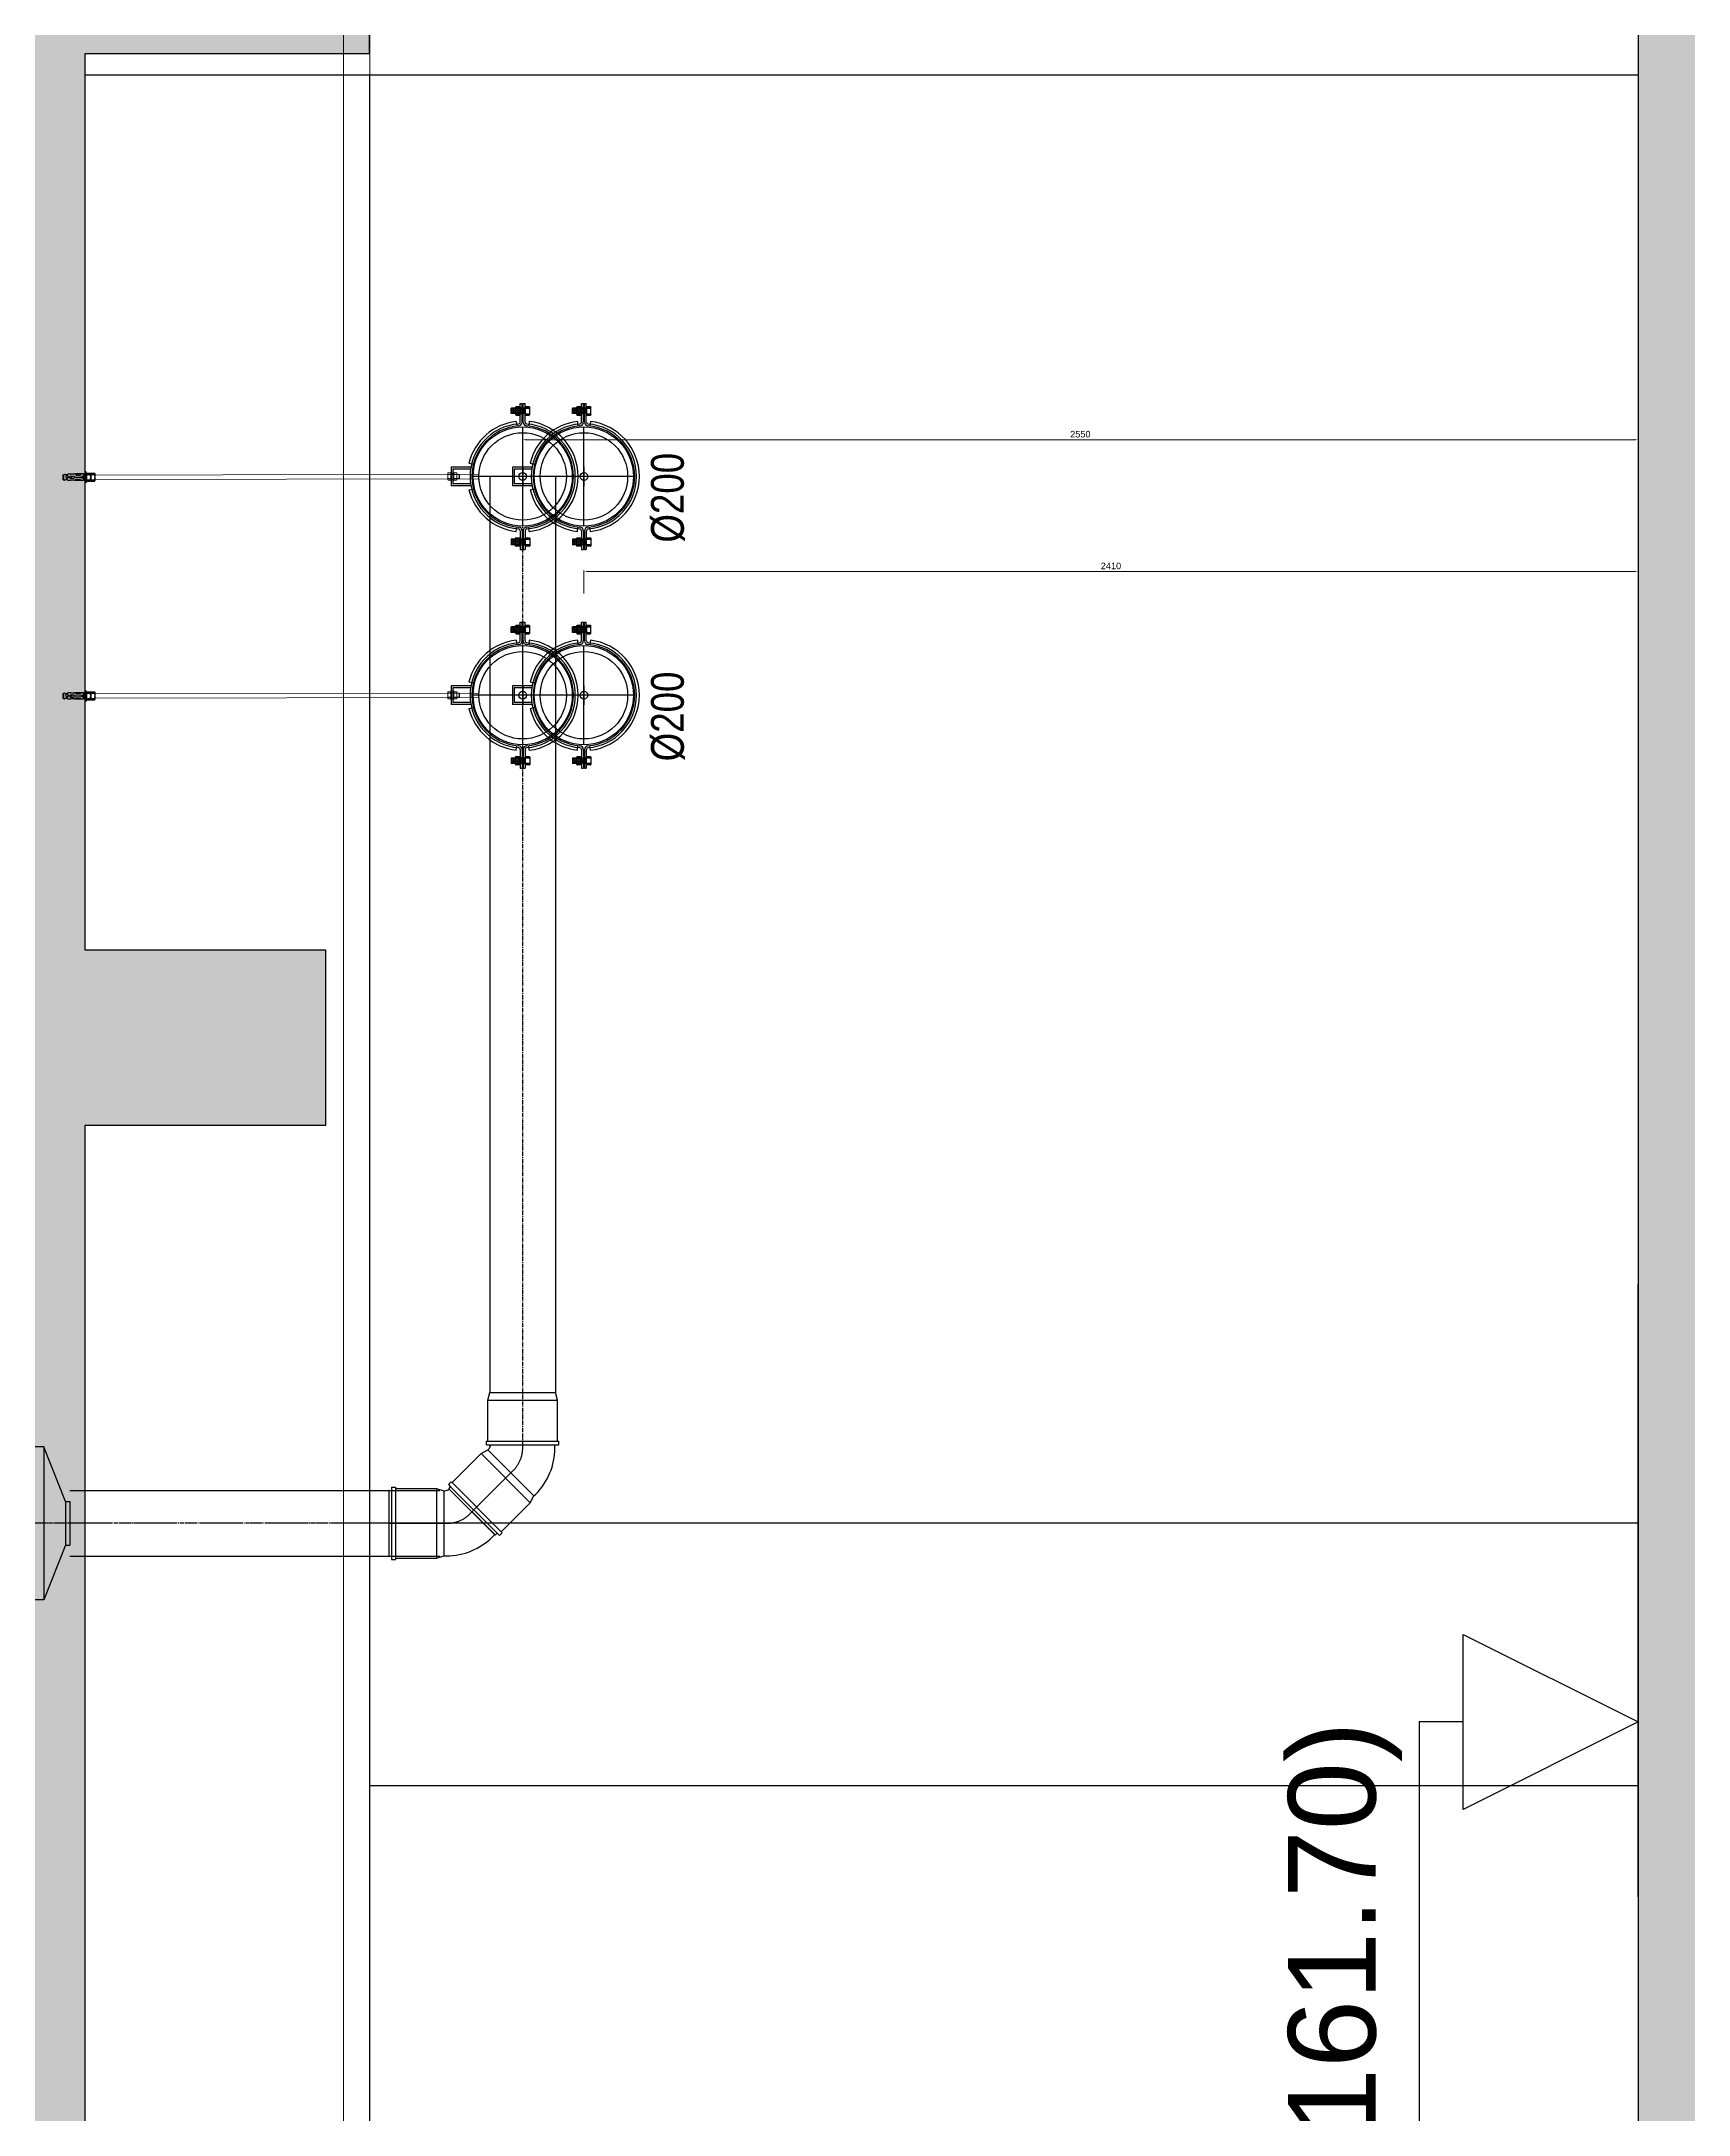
# Model space of a CAD drawing. Header units: millimetres. Extents: x -379292 to 1221486, y 92049 to 447512.
# Drawn here: x -29475 to -25709, y 131857 to 136596 of the extents above; entities that cross this region are included whole.
import ezdxf
from ezdxf.enums import TextEntityAlignment as Align

# ---------------------------------------------------------------- set-up
doc = ezdxf.new("R2010")
doc.units = ezdxf.units.MM
for name, pattern in [('CENTER', [2, 1.25, -0.25, 0.25, -0.25]), ('CENTRE', [50.8, 31.75, -6.35, 6.35, -6.35]), ('DASHDOT', [25.4, 12.7, -6.35, 0, -6.35]), ('SOGUKSU1', [72, 60, -6, 0, -6])]:
    doc.linetypes.add(name, pattern=pattern)
for name, color, linetype, lineweight in [('---OLCIU', 7, 'Continuous', 9), ('1-MIMARI', 8, 'Continuous', 9), ('1-YANGIN BORUSU-2', 5, 'SOGUKSU1', 30), ('e_kesit_cizgisi', 7, 'Continuous', 9)]:
    doc.layers.add(name, color=color, linetype=linetype, lineweight=lineweight)
for name, color, linetype in [('05_CONCRETE', 6, 'Continuous'), ('05_CONCRETE VIEW', 142, 'Continuous'), ('05_HATCH CONCRETE', 141, 'Continuous'), ('05_SECTION LEVEL', 2, 'Continuous'), ('1-PISSU-BORUSU', 6, 'PIS'), ('INKA', 142, 'Continuous'), ('M_YANGIN_SPR_ CAP', 7, 'Continuous')]:
    doc.layers.add(name, color=color, linetype=linetype)
doc.styles.add('cagdas', font='arial.ttf', dxfattribs={"width": 0.8, "height": 20})
doc.styles.add('DIM', font='arial.ttf')
doc.styles.add('DOA.ARIAL', font='arial.ttf')
doc.styles.get("Standard").update_dxf_attribs({"font": 'segoeuil.ttf'})
doc.styles.add('YAZI-3', font='arial.ttf', dxfattribs={"height": 3})
doc.linetypes.add('PIS', pattern='A,2.5,-0.09,[")",Standard,S=0.1,R=0,X=0,Y=-0.05],-0.035', length=2.625)
doc.linetypes.add('ZIGZAG', pattern='A,0.0001,-0.2,[131,ltypeshp.shx,S=0.2,R=0,X=-0.2,Y=0],-0.4,[131,ltypeshp.shx,S=0.2,R=180,X=0.2,Y=0],-0.2', length=0.8001)
doc.dimstyles.new('PRK 1-100', dxfattribs={"dimscale": 100, "dimtxt": 2.5, "dimasz": 1, "dimexe": 0.5, "dimexo": 1, "dimgap": 0.5, "dimtad": 1, "dimdec": 1, "dimzin": 9, "dimdsep": 46, "dimtxsty": 'DIM', "dimblk": 'ARCHTICK', "dimcen": 1.5, "dimdle": 0.5, "dimclrd": 256, "dimclre": 256, "dimclrt": 3, "dimadec": 8, "dimazin": 2, "dimtp": 0.1, "dimtm": 0.1, "dimtfac": 0.71, "dimtdec": 1, "dimtmove": 2, "dimatfit": 3, "dimfxl": 50, "dimfxlon": 1, "dimlwd": -1, "dimlwe": -1, "dimarcsym": 1})

# ---------------------------------------------------------------- blocks, each defined once
blk = doc.blocks.new('1KESIT KOT1')
at = {"layer": '05_SECTION LEVEL', "color": 2}
for p, q in [((10, 4), (10, 5)), ((10, 5), (26, 5)), ((14, 0), (0, 0))]:
    blk.add_line(p, q, dxfattribs=at)
blk.add_lwpolyline([(10, 0), (12, 4), (8, 4)], close=True, dxfattribs=at)
at = {"layer": '05_SECTION LEVEL', "style": 'YAZI-3'}
blk.add_attdef('+00.000', (10, 6), '', height=2, dxfattribs=at)
blk = doc.blocks.new('A$C6a8db8d0')
at = {"layer": '05_HATCH CONCRETE', "ltscale": 25, "transparency": 33554671}
h = blk.add_hatch(dxfattribs=at)
h.set_pattern_fill('ANSI33', color=256, scale=1.5, angle=180)
h.set_pattern_definition([(225, (-8686.666, 32930.851), (6.735192, -6.735192), []), (225, (-8693.402, 32930.851), (6.735192, -6.735192), [4.7625, -2.38125])])
h.paths.add_polyline_path([(-8675, 790), (-8675, 420), (-8725, 420), (-8725, 370), (9165, 370), (9165, 420), (9115, 420), (9115, 810), (9095, 810), (9095, 790), (5815, 790), (5815, 810), (5795, 810), (5795, 790), (-1895, 790), (-1895, 710), (-1845, 710), (-1845, 775), (-1635, 775), (-1635, 720), (-1595, 720), (-1595, 775), (-1335, 775), (-1335, 720), (-1295, 720), (-1295, 775), (-1090, 775), (-1090, 710), (-1040, 710), (-1040, 775), (-835, 775), (-835, 720), (-795, 720), (-795, 775), (-535, 775), (-535, 720), (-495, 720), (-495, 775), (-290, 775), (-290, 710), (-240, 710), (-240, 775), (-35, 775), (-35, 720), (5, 720), (5, 775), (265, 775), (265, 720), (305, 720), (305, 775), (510, 775), (510, 710), (560, 710), (560, 775), (765, 775), (765, 720), (805, 720), (805, 775), (1065, 775), (1065, 720), (1105, 720), (1105, 775), (1310, 775), (1310, 710), (1360, 710), (1360, 775), (1565, 775), (1565, 720), (1605, 720), (1605, 775), (1865, 775), (1865, 720), (1905, 720), (1905, 775), (2110, 775), (2110, 710), (2160, 710), (2160, 775), (2365, 775), (2365, 720), (2405, 720), (2405, 775), (2665, 775), (2665, 720), (2705, 720), (2705, 775), (2910, 775), (2910, 710), (2960, 710), (2960, 775), (3165, 775), (3165, 720), (3205, 720), (3205, 775), (3465, 775), (3465, 720), (3505, 720), (3505, 775), (3710, 775), (3710, 710), (3760, 710), (3760, 775), (3965, 775), (3965, 720), (4005, 720), (4005, 775), (4265, 775), (4265, 720), (4305, 720), (4305, 775), (4510, 775), (4510, 710), (4560, 710), (4560, 775), (4765, 775), (4765, 720), (4805, 720), (4805, 775), (5065, 775), (5065, 720), (5105, 720), (5105, 775), (5310, 775), (5310, 710), (5360, 710), (5360, 775), (5540, 775), (5540, 720), (5580, 720), (5580, 775), (5760, 775), (5760, 710), (5810, 710), (5810, 775), (6110, 775), (6110, 710), (6160, 710), (6160, 775), (6365, 775), (6365, 720), (6405, 720), (6405, 775), (6665, 775), (6665, 720), (6705, 720), (6705, 775), (6910, 775), (6910, 710), (6960, 710), (6960, 775), (7165, 775), (7165, 720), (7205, 720), (7205, 775), (7465, 775), (7465, 720), (7505, 720), (7505, 775), (7710, 775), (7710, 710), (7760, 710), (7760, 775), (7965, 775), (7965, 720), (8005, 720), (8005, 775), (8265, 775), (8265, 720), (8305, 720), (8305, 775), (8510, 775), (8510, 710), (8560, 710), (8560, 775), (8790, 775), (8790, 720), (8830, 720), (8830, 775), (9085, 775), (9085, 420), (-8645, 420), (-8645, 775), (-8270, 775), (-8270, 710), (-8220, 710), (-8220, 775), (-8015, 775), (-8015, 720), (-7975, 720), (-7975, 775), (-7715, 775), (-7715, 720), (-7675, 720), (-7675, 775), (-7470, 775), (-7470, 710), (-7420, 710), (-7420, 775), (-7215, 775), (-7215, 720), (-7175, 720), (-7175, 775), (-6915, 775), (-6915, 720), (-6875, 720), (-6875, 775), (-6670, 775), (-6670, 710), (-6620, 710), (-6620, 775), (-6415, 775), (-6415, 720), (-6375, 720), (-6375, 775), (-6115, 775), (-6115, 720), (-6075, 720), (-6075, 775), (-5870, 775), (-5870, 710), (-5820, 710), (-5820, 775), (-5615, 775), (-5615, 720), (-5575, 720), (-5575, 775), (-5315, 775), (-5315, 720), (-5275, 720), (-5275, 775), (-5070, 775), (-5070, 710), (-5020, 710), (-5020, 775), (-4815, 775), (-4815, 720), (-4775, 720), (-4775, 775), (-4515, 775), (-4515, 720), (-4475, 720), (-4475, 775), (-4270, 775), (-4270, 710), (-4220, 710), (-4220, 775), (-4015, 775), (-4015, 720), (-3975, 720), (-3975, 775), (-3715, 775), (-3715, 720), (-3675, 720), (-3675, 775), (-3470, 775), (-3470, 710), (-3420, 710), (-3420, 775), (-3215, 775), (-3215, 720), (-3175, 720), (-3175, 775), (-2915, 775), (-2915, 720), (-2875, 720), (-2875, 775), (-2670, 775), (-2670, 710), (-2620, 710), (-2620, 775), (-2435, 775), (-2435, 720), (-2395, 720), (-2395, 775), (-2175, 775), (-2175, 720), (-2135, 720), (-2135, 775), (-1955, 775), (-1955, 710), (-1905, 710), (-1905, 790)])
at = {"layer": '05_CONCRETE'}
for points in [[(9085, 420), (-8645, 420)], [(-6075, 775), (-5870, 775), (-5870, 710), (-5820, 710), (-5820, 775), (-5615, 775), (-5615, 720), (-5575, 720), (-5575, 775), (-5315, 775), (-5315, 720), (-5275, 720), (-5275, 775), (-5070, 775), (-5070, 710), (-5020, 710), (-5020, 775), (-4815, 775), (-4815, 720), (-4775, 720), (-4775, 775), (-4515, 775)]]:
    blk.add_lwpolyline(points, dxfattribs=at)
at = {"layer": '05_CONCRETE VIEW', "ltscale": 20, "flags": 128}
for points in [[(-5075, 420), (-5075, 775)], [(-5075, 710), (-5815, 710)]]:
    blk.add_lwpolyline(points, dxfattribs=at)
at = {"layer": '05_CONCRETE VIEW', "color": 252, "ltscale": 20, "flags": 128}
for points in [[(-5466, 420), (-5466, 710)], [(-5406, 420), (-5406, 710)]]:
    blk.add_lwpolyline(points, dxfattribs=at)
at = {"layer": '05_SECTION LEVEL', "color": 7}
ref = blk.add_blockref('1KESIT KOT1', (-5351.39, 420), dxfattribs=dict(at, xscale=-10, yscale=10, zscale=10))
ref.add_attrib('+00.000', '-3.700 (1161.70)', (-5657.86, 480), dxfattribs={"height": 20, "style": 'YAZI-3'})
blk = doc.blocks.new('A$C126178c8')
at = {"layer": '1-YANGIN BORUSU-2', "color": 30, "ltscale": 25}
for p, q in [((-12, 17.5), (-12, -17.5)), ((-6, 17.5), (-12, 17.5)), ((-11, 17.5), (-11, -17.5)), ((-1, 5), (-6, 17.5)), ((-6, 17.5), (-6, -17.5)), ((-1, 5), (0, 5)), ((-1, 5), (-1, -5)), ((0, 5), (0, -5)), ((-1, -5), (-6, -17.5)), ((-1, -5), (0, -5)), ((-6, -17.5), (-12, -17.5))]:
    blk.add_line(p, q, dxfattribs=at)
blk = doc.blocks.new('A$C49cf6c06')
at = {"layer": '1-PISSU-BORUSU'}
for p, q in [((7.5, 0), (-7.5, 0)), ((-7.5, 0), (-7.5, -0.6)), ((7.5, 0), (7.5, -0.6)), ((-8.25, -0.6), (-8.25, -1.5)), ((-7.5, -0.6), (-8.25, -0.6)), ((-7.95, -1.5), (-8.25, -1.5)), ((-7.95, -1.5), (-7.95, -10.88)), ((8.25, -0.6), (7.5, -0.6)), ((7.95, -1.5), (7.95, -10.88)), ((8.25, -1.5), (7.95, -1.5)), ((8.25, -0.6), (8.25, -1.5)), ((-7.95, -10.88), (-7.44, -12.59)), ((-7.44, -12.59), (-7.44, -13.2)), ((7.95, -10.88), (7.44, -12.59)), ((7.44, -12.59), (7.44, -12.83)), ((-3.09, -23.7), (-2.58, -24.21))]:
    blk.add_line(p, q, dxfattribs=at)
at = {"layer": '1-PISSU-BORUSU', "color": 1, "linetype": 'DASHDOT', "ltscale": 7.5}
blk.add_line((0, 0), (0, -13.36), dxfattribs=at)
at = {"layer": '1-PISSU-BORUSU', "color": 1}
for p, q in [((7.95, -1.5), (-7.95, -1.5)), ((7.5, -0.6), (-7.5, -0.6)), ((7.95, -10.88), (-7.95, -10.88)), ((7.44, -12.59), (-7.44, -12.59)), ((7.81, -13.82), (-2.58, -24.21))]:
    blk.add_line(p, q, dxfattribs=at)
at = {"layer": '1-PISSU-BORUSU', "color": 1, "linetype": 'DASHDOT'}
blk.add_line((2.15, -18.55), (2.61, -19.01), dxfattribs=at)
at = {"layer": '1-PISSU-BORUSU'}
for centre, radius, end in [((7.41, -13.2), 14.85, 225), ((8.94, -12.83), 1.5, 221.0994)]:
    blk.add_arc(centre, radius, 180, end, dxfattribs=at)
at = {"layer": '1-PISSU-BORUSU', "color": 1, "linetype": 'DASHDOT', "ltscale": 7.5}
blk.add_arc((7.35, -13.36), 7.35, 180, 225, dxfattribs=at)
blk = doc.blocks.new('A$C0c335588')
at = {"layer": '1-PISSU-BORUSU', "color": 6}
for p, q in [((-6.85, 5.3), (-7.99, 5)), ((-0.6, 5.3), (-6.85, 5.3)), ((-0.6, 5.5), (-0.6, 5.3)), ((0, 5.5), (-0.6, 5.5)), ((0, 5.5), (0, 5)), ((0, 5), (0, -5)), ((-6.85, -5.3), (-7.99, -5)), ((-0.6, -5.3), (-6.85, -5.3)), ((-0.6, -5.3), (-0.6, -5.5)), ((0, -5.5), (-0.6, -5.5)), ((0, -5), (0, -5.5))]:
    blk.add_line(p, q, dxfattribs=at)
at = {"layer": '1-PISSU-BORUSU', "color": 1}
for p, q in [((-7.99, 5), (-7.99, -5)), ((-6.85, 5.3), (-6.85, -5.3)), ((-0.6, 5.3), (-0.6, -5.3))]:
    blk.add_line(p, q, dxfattribs=at)
blk = doc.blocks.new('A$Cdf426c59')
at = {"layer": '1-PISSU-BORUSU', "color": 1, "linetype": 'DASHDOT', "ltscale": 7.5}
for p, q in [((0, -5.67), (0, 5.67)), ((5.67, 0), (-5.67, 0))]:
    blk.add_line(p, q, dxfattribs=at)
at = {"layer": '1-PISSU-BORUSU', "color": 1, "linetype": 'Continuous'}
blk.add_circle((0, 0), 5.67, dxfattribs=at)
at = {"layer": '1-PISSU-BORUSU', "linetype": 'Continuous'}
blk.add_circle((0, 0), 5, dxfattribs=at)
blk = doc.blocks.new('INKA M12 SOMUN')
at = {"layer": 'INKA', "linetype": 'Continuous'}
for p, q in [((4150.36, 639.91), (4150.36, 640.71)), ((4150.46, 640.81), (4152.06, 640.81)), ((4152.06, 639.81), (4150.46, 639.81)), ((4150.66, 639.81), (4150.66, 640.81)), ((4151.86, 640.81), (4151.86, 639.81)), ((4152.16, 640.71), (4152.16, 639.91))]:
    blk.add_line(p, q, dxfattribs=at)
at = {"layer": 'INKA', "linetype": 'ZIGZAG', "ltscale": 0.1}
for p, q in [((4150.66, 639.81), (4150.66, 640.81)), ((4151.86, 639.81), (4151.86, 640.81))]:
    blk.add_line(p, q, dxfattribs=at)
at = {"layer": 'INKA', "linetype": 'Continuous'}
for centre, start, end in [((4150.46, 640.71), 90, 180), ((4150.46, 639.91), 180, 270), ((4152.06, 640.71), 0, 90), ((4152.06, 639.91), 270, 0)]:
    blk.add_arc(centre, 0.1, start, end, dxfattribs=at)
at = {"style": 'cagdas'}
for p in [(4150.49, 640), (4151.99, 640)]:
    blk.add_text('INKA M12 SOMUN', height=0.0525, rotation=90, dxfattribs=at).set_placement(p, align=Align.TOP_LEFT)
blk = doc.blocks.new('PULM12')
at = {"layer": 'INKA', "linetype": 'Continuous'}
for p, q in [((4155.66, 1097.83), (4155.66, 1097.58)), ((4155.66, 1097.83), (4158.06, 1097.83)), ((4155.66, 1097.58), (4158.06, 1097.58)), ((4156.26, 1097.83), (4156.26, 1097.58)), ((4157.46, 1097.83), (4157.46, 1097.58)), ((4158.06, 1097.83), (4158.06, 1097.58))]:
    blk.add_line(p, q, dxfattribs=at)
at = {"style": 'cagdas'}
for p in [(4155.78, 1097.73), (4157.59, 1097.73)]:
    blk.add_text('INKA M12 PUL', height=0.039, dxfattribs=at).set_placement(p, align=Align.TOP_LEFT)
blk = doc.blocks.new('A$Ca5a3e651')
at = {"layer": 'INKA', "linetype": 'Continuous'}
h = blk.add_hatch(dxfattribs=at)
h.set_pattern_fill('ACAD_ISO10W100', color=256, scale=0.021111, angle=-90, style=0)
h.set_pattern_definition([(90, (413.14908, -104.13396), (0.105555556, -2e-17), [0.253333333, -0.063333333, 0.010555556, -0.063333333])])
h.paths.add_polyline_path([(0.55, 15.62), (0.55, 14.36), (-2.61, 14.36), (-2.61, 15.62)])
h = blk.add_hatch(dxfattribs=at)
h.set_pattern_fill('ACAD_ISO10W100', color=256, scale=0.021111, angle=-90, style=0)
h.set_pattern_definition([(270, (413.14908, 104.13396), (0.105555556, -2e-17), [0.253333333, -0.063333333, 0.010555556, -0.063333333])])
h.paths.add_polyline_path([(0.55, -15.62), (0.55, -14.36), (-2.61, -14.36), (-2.61, -15.62)])
at = {"layer": 'INKA'}
for p, q in [((-2.61, 14.36), (-2.61, 15.62)), ((0.55, 15.62), (-2.61, 15.62)), ((0.55, 14.36), (-2.61, 14.36)), ((-0.55, 16.68), (-0.13, 16.68)), ((-0.55, 12.42), (-0.55, 16.68)), ((-0.13, 12.42), (-0.13, 16.68)), ((0.13, 12.42), (0.13, 16.68)), ((0.13, 16.68), (0.55, 16.68)), ((0.55, 12.42), (0.55, 16.68)), ((-1.5, 12.58), (-1.37, 11.53)), ((1.5, 12.58), (1.37, 11.53)), ((-11.85, 2.11), (-16.36, 2.11)), ((-16.36, 2.11), (-16.36, -2.11)), ((-15.94, 1.69), (-15.94, -1.69)), ((-11.91, 1.69), (-15.94, 1.69)), ((-12.29, 3.06), (-11.27, 2.8)), ((2.22, 0), (-2.22, 0)), ((0, 2.22), (0, -2.22)), ((-11.85, -2.11), (-16.36, -2.11)), ((-11.91, -1.69), (-15.94, -1.69)), ((-12.29, -3.06), (-11.27, -2.8)), ((-1.5, -12.58), (-1.37, -11.53)), ((-0.55, -12.42), (-0.55, -16.68)), ((-0.13, -12.42), (-0.13, -16.68)), ((0.13, -12.42), (0.13, -16.68)), ((0.55, -12.42), (0.55, -16.68)), ((1.5, -12.58), (1.37, -11.53)), ((0.55, -14.36), (-2.61, -14.36)), ((-2.61, -14.36), (-2.61, -15.62)), ((0.55, -15.62), (-2.61, -15.62)), ((-0.55, -16.68), (-0.13, -16.68)), ((0.13, -16.68), (0.55, -16.68))]:
    blk.add_line(p, q, dxfattribs=at)
blk.add_circle((0, 0), 0.886, dxfattribs=at)
for centre, radius, start, end in [((0, 0), 12.67, 96.7854, 166.0366), ((0, 0), 12.03, 94.496, 265.504), ((0, 0), 11.61, 94.496, 265.504), ((-0.98, 12.42), 0.422, 274.496, 0), ((-0.98, 12.42), 0.844, 274.496, 0), ((0.98, 12.42), 0.844, 180, 265.504), ((0.98, 12.42), 0.422, 180, 265.504), ((0, 0), 11.61, 274.496, 85.504), ((0, 0), 12.03, 274.496, 85.504), ((0, 0), 12.67, 276.7854, 83.2146), ((0, 0), 12.67, 193.9634, 263.2146), ((-0.98, -12.42), 0.422, 0, 85.504), ((-0.98, -12.42), 0.844, 0, 85.504), ((0.98, -12.42), 0.844, 94.496, 180), ((0.98, -12.42), 0.422, 94.496, 180)]:
    blk.add_arc(centre, radius, start, end, dxfattribs=at)
at = {"layer": '1-PISSU-BORUSU', "color": 6, "xscale": 2, "yscale": 2, "zscale": 2}
blk.add_blockref('A$Cdf426c59', (0, 0), dxfattribs=at)
at = {"layer": 'INKA', "linetype": 'Continuous', "yscale": 1.055555555555556, "zscale": 1.055555555555556, "rotation": 270}
for name, p, xscale in [('INKA M12 SOMUN', (-676.97, -4366.9), -1.055555555555556), ('PULM12', (-1158.69, -4372.81), -1.055555555555556), ('INKA M12 SOMUN', (-674.8, -4366.9), -1.055555555555556), ('INKA M12 SOMUN', (-676.97, 4366.9), 1.055555555555556), ('PULM12', (-1158.69, 4372.81), 1.055555555555556), ('INKA M12 SOMUN', (-674.8, 4366.9), 1.055555555555556)]:
    blk.add_blockref(name, p, dxfattribs=dict(at, xscale=xscale))
blk = doc.blocks.new('*D1190')
at = {"layer": '---OLCIU', "ltscale": 25, "transparency": 16777216}
for p, q in [((-28234.5, 135334.6), (-28234.5, 135386.6)), ((-28224.5, 135384.6), (-25834.5, 135384.6)), ((-25824.5, 135334.6), (-25824.5, 135386.6))]:
    blk.add_line(p, q, dxfattribs=at)
for points in [[(-28224.5, 135386.2), (-28224.5, 135382.9), (-28234.5, 135384.6)], [(-25834.5, 135386.2), (-25834.5, 135382.9), (-25824.5, 135384.6)]]:
    blk.add_solid(points, dxfattribs=at)
at = {"layer": 'Defpoints', "color": 0, "ltscale": 25, "transparency": 16777216}
for p in [(-25824.5, 135384.6), (-28234.5, 135251.1, 0), (-25824.5, 135111.7)]:
    blk.add_point(p, dxfattribs=at)
at = {"layer": '---OLCIU', "ltscale": 25, "transparency": 16777216, "insert": (-27029.5, 135397.2), "char_height": 15, "attachment_point": 5, "style": 'DIM'}
blk.add_mtext('2410', dxfattribs=at)
blk = doc.blocks.new('NOKTA001')
at = {"color": 0, "linetype": 'Continuous', "const_width": 0.5}
blk.add_lwpolyline([(-0.25, 0, 1), (0.25, 0, 1)], format="xyb", close=True, dxfattribs=at)
blk = doc.blocks.new('LDR1-5')
at = {"color": 0, "ltscale": 25}
blk.add_line((0, 0), (-2, 0), dxfattribs=at)
at = {"color": 0, "ltscale": 25, "xscale": 0.5, "yscale": 0.5, "zscale": 0.5}
blk.add_blockref('NOKTA001', (0, 0), dxfattribs=at)
blk = doc.blocks.new('*D1191')
at = {"layer": '---OLCIU', "ltscale": 25, "transparency": 16777216}
for p, q in [((-28374.5, 135635.7), (-28374.5, 135687.7)), ((-28364.5, 135685.7), (-25834.5, 135685.7)), ((-25824.5, 135635.7), (-25824.5, 135687.7))]:
    blk.add_line(p, q, dxfattribs=at)
for points in [[(-28364.5, 135687.4), (-28364.5, 135684), (-28374.5, 135685.7)], [(-25834.5, 135687.4), (-25834.5, 135684), (-25824.5, 135685.7)]]:
    blk.add_solid(points, dxfattribs=at)
at = {"layer": 'Defpoints', "color": 0, "ltscale": 25, "transparency": 16777216}
for p in [(-25824.5, 135685.7), (-28374.5, 135413, 0), (-25824.5, 135282)]:
    blk.add_point(p, dxfattribs=at)
at = {"layer": '---OLCIU', "ltscale": 25, "transparency": 16777216, "insert": (-27099.5, 135698.4), "char_height": 15, "attachment_point": 5, "style": 'DIM'}
blk.add_mtext('2550', dxfattribs=at)
blk = doc.blocks.new('A$Cc4a6e48b')
at = {"layer": '1-PISSU-BORUSU', "color": 1, "linetype": 'CENTER', "ltscale": 7.5}
blk.add_line((386.03, 3219, 0), (270.47, 3219, 0), dxfattribs=at)

msp = doc.modelspace()

# ---------------------------------------------------------------- block references
at = {"layer": '1-MIMARI', "ltscale": 25, "xscale": 10, "yscale": 10, "zscale": 10, "rotation": 90}
msp.add_blockref('A$C6a8db8d0', (-21624.5, 187268.8), dxfattribs=at)

# ---------------------------------------------------------------- next in the draw order: linework, layer by layer
at = {"color": 7, "ltscale": 0.5}
for p, q in [((-29425, 135594.2), (-29425, 135605.9)), ((-29423.9, 135594.3), (-29423.9, 135605.9)), ((-29417.9, 135605.2), (-29421.8, 135606.5)), ((-29417.8, 135595), (-29421.8, 135593.7)), ((-29416.3, 135605.2), (-29417.9, 135605.2)), ((-29417.8, 135595), (-29417.9, 135605.2)), ((-29416.3, 135595), (-29417.8, 135595)), ((-29413.9, 135607.4), (-29416.3, 135606.6)), ((-29416.3, 135606.6), (-29416.3, 135603.8)), ((-29416.3, 135603.8), (-29412.6, 135600.1)), ((-29416.3, 135596.4), (-29412.6, 135600.1)), ((-29416.3, 135593.6), (-29416.3, 135596.4)), ((-29413.9, 135592.8), (-29416.3, 135593.6)), ((-29408.7, 135607.4), (-29413.9, 135607.4)), ((-29408.7, 135592.8), (-29413.9, 135592.8)), ((-29412.6, 135600.1), (-29408.9, 135600.1)), ((-29408.9, 135597.5), (-29408.9, 135602.7)), ((-29408.9, 135602.7), (-29401, 135602.7)), ((-29408.9, 135597.5), (-29401, 135597.6)), ((-29408.7, 135607.4), (-29407.7, 135606.7)), ((-29408.7, 135592.8), (-29407.7, 135593.6)), ((-29399, 135606.7), (-29407.7, 135606.7)), ((-29399, 135593.6), (-29407.7, 135593.6)), ((-29405.4, 135597.5), (-29405.4, 135602.7)), ((-29401, 135602.7), (-29398.4, 135600.1)), ((-29401, 135597.6), (-29398.4, 135600.1)), ((-29398.1, 135607.5), (-29399, 135606.7)), ((-29398.1, 135592.8), (-29399, 135593.6)), ((-29398.4, 135600.1), (-29384.2, 135600.2)), ((-29378.8, 135607.5), (-29398.1, 135607.5)), ((-29378.8, 135592.9), (-29398.1, 135592.8)), ((-29391.8, 135607.5), (-29396.2, 135607.1)), ((-29396.2, 135607.1), (-29396.2, 135604.8)), ((-29396.2, 135604.8), (-29391.8, 135604.8)), ((-29396.2, 135593.2), (-29396.2, 135595.5)), ((-29396.2, 135595.5), (-29391.8, 135595.5)), ((-29391.8, 135592.8), (-29396.2, 135593.2)), ((-29391.8, 135607.5), (-29391.8, 135604.8)), ((-29391.8, 135592.8), (-29391.8, 135595.5)), ((-29385.4, 135607.5), (-29389.8, 135607.1)), ((-29389.8, 135607.1), (-29389.8, 135604.8)), ((-29389.8, 135604.8), (-29385.4, 135604.8)), ((-29389.8, 135593.2), (-29389.8, 135595.6)), ((-29389.8, 135595.6), (-29385.4, 135595.6)), ((-29385.4, 135592.8), (-29389.8, 135593.2)), ((-29385.4, 135607.5), (-29385.4, 135604.8)), ((-29385.4, 135592.8), (-29385.4, 135595.6)), ((-29383, 135601.3), (-29381, 135601.4)), ((-29383, 135599), (-29381, 135599)), ((-29378.8, 135592.9), (-29378.8, 135607.5)), ((-29374.6, 135607.5), (-29376.9, 135607.5)), ((-29376.9, 135607.5), (-29376.9, 135592.9)), ((-29374.6, 135592.9), (-29376.9, 135592.9)), ((-29425, 135094.2), (-29425, 135105.9)), ((-29423.9, 135094.3), (-29423.9, 135105.9)), ((-29417.9, 135105.2), (-29421.8, 135106.5)), ((-29417.8, 135095), (-29421.8, 135093.7)), ((-29416.3, 135105.2), (-29417.9, 135105.2)), ((-29417.8, 135095), (-29417.9, 135105.2)), ((-29416.3, 135095), (-29417.8, 135095)), ((-29413.9, 135107.4), (-29416.3, 135106.6)), ((-29416.3, 135106.6), (-29416.3, 135103.8)), ((-29416.3, 135103.8), (-29412.6, 135100.1)), ((-29416.3, 135096.4), (-29412.6, 135100.1)), ((-29416.3, 135093.6), (-29416.3, 135096.4)), ((-29413.9, 135092.8), (-29416.3, 135093.6)), ((-29408.7, 135107.4), (-29413.9, 135107.4)), ((-29408.7, 135092.8), (-29413.9, 135092.8)), ((-29412.6, 135100.1), (-29408.9, 135100.1)), ((-29408.9, 135097.5), (-29408.9, 135102.7)), ((-29408.9, 135102.7), (-29401, 135102.7)), ((-29408.9, 135097.5), (-29401, 135097.6)), ((-29408.7, 135107.4), (-29407.7, 135106.7)), ((-29408.7, 135092.8), (-29407.7, 135093.6)), ((-29399, 135106.7), (-29407.7, 135106.7)), ((-29399, 135093.6), (-29407.7, 135093.6)), ((-29405.4, 135097.5), (-29405.4, 135102.7)), ((-29401, 135102.7), (-29398.4, 135100.1)), ((-29401, 135097.6), (-29398.4, 135100.1)), ((-29398.1, 135107.5), (-29399, 135106.7)), ((-29398.1, 135092.8), (-29399, 135093.6)), ((-29398.4, 135100.1), (-29384.2, 135100.2)), ((-29378.8, 135107.5), (-29398.1, 135107.5)), ((-29378.8, 135092.9), (-29398.1, 135092.8)), ((-29391.8, 135107.5), (-29396.2, 135107.1)), ((-29396.2, 135107.1), (-29396.2, 135104.8)), ((-29396.2, 135104.8), (-29391.8, 135104.8)), ((-29396.2, 135093.2), (-29396.2, 135095.5)), ((-29396.2, 135095.5), (-29391.8, 135095.5)), ((-29391.8, 135092.8), (-29396.2, 135093.2)), ((-29391.8, 135107.5), (-29391.8, 135104.8)), ((-29391.8, 135092.8), (-29391.8, 135095.5)), ((-29385.4, 135107.5), (-29389.8, 135107.1)), ((-29389.8, 135107.1), (-29389.8, 135104.8)), ((-29389.8, 135104.8), (-29385.4, 135104.8)), ((-29389.8, 135093.2), (-29389.8, 135095.6)), ((-29389.8, 135095.6), (-29385.4, 135095.6)), ((-29385.4, 135092.8), (-29389.8, 135093.2)), ((-29385.4, 135107.5), (-29385.4, 135104.8)), ((-29385.4, 135092.8), (-29385.4, 135095.6)), ((-29383, 135101.3), (-29381, 135101.4)), ((-29383, 135099), (-29381, 135099)), ((-29378.8, 135092.9), (-29378.8, 135107.5)), ((-29374.6, 135107.5), (-29376.9, 135107.5)), ((-29376.9, 135107.5), (-29376.9, 135092.9)), ((-29374.6, 135092.9), (-29376.9, 135092.9))]:
    msp.add_line(p, q, dxfattribs=at)
at = {"color": 7}
for p, q in [((-29372.2, 135612.1), (-29374.7, 135612.1)), ((-29374.6, 135588.1), (-29374.7, 135612.1)), ((-29372.1, 135588.1), (-29374.6, 135588.1)), ((-29372.1, 135588.1), (-29372.2, 135612.1)), ((-29371.3, 135609.2), (-29363, 135609.2)), ((-29371.3, 135606.2), (-29363, 135606.2)), ((-29371.2, 135594), (-29363, 135594)), ((-29371.2, 135591), (-29363, 135591)), ((-29362.1, 135592.5), (-29362.1, 135607.7)), ((-29361.3, 135609.2), (-29353, 135609.3)), ((-29361.3, 135606.2), (-29353, 135606.2)), ((-29361.2, 135594), (-29353, 135594.1)), ((-29361.2, 135591), (-29353, 135591)), ((-29352.1, 135592.5), (-29352.1, 135607.7)), ((-29372.2, 135112.1), (-29374.7, 135112.1)), ((-29374.6, 135088.1), (-29374.7, 135112.1)), ((-29372.1, 135088.1), (-29372.2, 135112.1)), ((-29371.3, 135109.2), (-29363, 135109.2)), ((-29361.3, 135109.2), (-29353, 135109.3)), ((-29372.1, 135088.1), (-29374.6, 135088.1)), ((-29371.3, 135106.2), (-29363, 135106.2)), ((-29371.2, 135094), (-29363, 135094)), ((-29371.2, 135091), (-29363, 135091)), ((-29362.1, 135092.5), (-29362.1, 135107.7)), ((-29361.3, 135106.2), (-29353, 135106.2)), ((-29361.2, 135094), (-29353, 135094.1)), ((-29361.2, 135091), (-29353, 135091)), ((-29352.1, 135092.5), (-29352.1, 135107.7))]:
    msp.add_line(p, q, dxfattribs=at)
at = {"color": 7, "linetype": 'Continuous', "lineweight": 5}
for p, q in [((-29352.1, 135605.1), (-28476, 135606.7)), ((-29352.1, 135595.1), (-28476, 135596.7)), ((-29352.1, 135105.1), (-28476, 135106.7)), ((-29352.1, 135095.1), (-28476, 135096.7))]:
    msp.add_line(p, q, dxfattribs=at)
at = {"lineweight": 5}
for p, q in [((-28546, 135595.5), (-28546, 135608)), ((-28546, 135595.5), (-28546, 135608)), ((-28544.8, 135609.8), (-28539.8, 135609.8)), ((-28544.8, 135609.8), (-28539.8, 135609.8)), ((-28544.8, 135606.3), (-28539.8, 135606.3)), ((-28544.8, 135606.3), (-28539.8, 135606.3)), ((-28544.8, 135597.2), (-28539.8, 135597.2)), ((-28544.8, 135597.2), (-28539.8, 135597.2)), ((-28544.8, 135593.7), (-28539.8, 135593.7)), ((-28544.8, 135593.7), (-28539.8, 135593.7)), ((-28538.6, 135592.1), (-28538.6, 135611.4)), ((-28538.6, 135592.1), (-28538.6, 135611.4)), ((-28532.3, 135592.2), (-28532.3, 135611.4)), ((-28532.3, 135592.2), (-28532.3, 135611.4)), ((-28531.1, 135609.8), (-28526.1, 135609.8)), ((-28531.1, 135609.8), (-28526.1, 135609.8)), ((-28531.1, 135606.3), (-28526.1, 135606.3)), ((-28531.1, 135606.3), (-28526.1, 135606.3)), ((-28531.1, 135597.2), (-28526.1, 135597.3)), ((-28531.1, 135597.2), (-28526.1, 135597.3)), ((-28531, 135593.7), (-28526.1, 135593.7)), ((-28531, 135593.7), (-28526.1, 135593.7)), ((-28524.9, 135595.5), (-28524.9, 135608.1)), ((-28524.9, 135595.5), (-28524.9, 135608.1)), ((-28524.9, 135606.3), (-28520.1, 135606.3)), ((-28524.9, 135606.3), (-28520.1, 135606.3)), ((-28524.9, 135597.3), (-28520.1, 135597.3)), ((-28524.9, 135597.3), (-28520.1, 135597.3)), ((-28520.1, 135597.3), (-28520.1, 135606.3)), ((-28520.1, 135606.3), (-28519.3, 135605.5)), ((-28520.1, 135597.3), (-28520.1, 135606.3)), ((-28520.1, 135606.3), (-28519.3, 135605.5)), ((-28520.1, 135597.3), (-28519.3, 135598.1)), ((-28520.1, 135597.3), (-28519.3, 135598.1)), ((-28519.3, 135598.1), (-28519.3, 135605.5)), ((-28519.3, 135598.1), (-28519.3, 135605.5)), ((-28544.8, 135109.8), (-28539.8, 135109.8)), ((-28544.8, 135109.8), (-28539.8, 135109.8)), ((-28538.6, 135092.1), (-28538.6, 135111.4)), ((-28538.6, 135092.1), (-28538.6, 135111.4)), ((-28532.3, 135092.2), (-28532.3, 135111.4)), ((-28532.3, 135092.2), (-28532.3, 135111.4)), ((-28531.1, 135109.8), (-28526.1, 135109.8)), ((-28531.1, 135109.8), (-28526.1, 135109.8)), ((-28546, 135095.5), (-28546, 135108)), ((-28546, 135095.5), (-28546, 135108)), ((-28544.8, 135106.3), (-28539.8, 135106.3)), ((-28544.8, 135106.3), (-28539.8, 135106.3)), ((-28544.8, 135097.2), (-28539.8, 135097.2)), ((-28544.8, 135097.2), (-28539.8, 135097.2)), ((-28544.8, 135093.7), (-28539.8, 135093.7)), ((-28544.8, 135093.7), (-28539.8, 135093.7)), ((-28531.1, 135106.3), (-28526.1, 135106.3)), ((-28531.1, 135106.3), (-28526.1, 135106.3)), ((-28531.1, 135097.2), (-28526.1, 135097.3)), ((-28531.1, 135097.2), (-28526.1, 135097.3)), ((-28531, 135093.7), (-28526.1, 135093.7)), ((-28531, 135093.7), (-28526.1, 135093.7)), ((-28524.9, 135095.5), (-28524.9, 135108.1)), ((-28524.9, 135095.5), (-28524.9, 135108.1)), ((-28524.9, 135106.3), (-28520.1, 135106.3)), ((-28524.9, 135106.3), (-28520.1, 135106.3)), ((-28524.9, 135097.3), (-28520.1, 135097.3)), ((-28524.9, 135097.3), (-28520.1, 135097.3)), ((-28520.1, 135097.3), (-28520.1, 135106.3)), ((-28520.1, 135106.3), (-28519.3, 135105.5)), ((-28520.1, 135097.3), (-28520.1, 135106.3)), ((-28520.1, 135106.3), (-28519.3, 135105.5)), ((-28520.1, 135097.3), (-28519.3, 135098.1)), ((-28520.1, 135097.3), (-28519.3, 135098.1)), ((-28519.3, 135098.1), (-28519.3, 135105.5)), ((-28519.3, 135098.1), (-28519.3, 135105.5))]:
    msp.add_line(p, q, dxfattribs=at)
at = {"linetype": 'CENTRE', "lineweight": 5}
for p, q in [((-28537.1, 135611.4), (-28538.6, 135611.4)), ((-28537.1, 135611.4), (-28538.6, 135611.4)), ((-28537, 135592.1), (-28538.6, 135592.1)), ((-28537, 135592.1), (-28538.6, 135592.1)), ((-28533.9, 135611.4), (-28532.3, 135611.4)), ((-28533.9, 135611.4), (-28532.3, 135611.4)), ((-28533.8, 135592.1), (-28532.3, 135592.2)), ((-28533.8, 135592.1), (-28532.3, 135592.2)), ((-28537.1, 135111.4), (-28538.6, 135111.4)), ((-28537.1, 135111.4), (-28538.6, 135111.4)), ((-28533.9, 135111.4), (-28532.3, 135111.4)), ((-28533.9, 135111.4), (-28532.3, 135111.4)), ((-28537, 135092.1), (-28538.6, 135092.1)), ((-28537, 135092.1), (-28538.6, 135092.1)), ((-28533.8, 135092.1), (-28532.3, 135092.2)), ((-28533.8, 135092.1), (-28532.3, 135092.2))]:
    msp.add_line(p, q, dxfattribs=at)
at = {"color": 7, "linetype": 'Continuous', "lineweight": 15}
for p, q in [((-28535.6, 135608.8), (-28537.1, 135608.8)), ((-28535.6, 135608.8), (-28537.1, 135608.8)), ((-28535.5, 135594.6), (-28534, 135594.6)), ((-28535.5, 135594.6), (-28534, 135594.6)), ((-28535.6, 135108.8), (-28537.1, 135108.8)), ((-28535.6, 135108.8), (-28537.1, 135108.8)), ((-28535.5, 135094.6), (-28534, 135094.6)), ((-28535.5, 135094.6), (-28534, 135094.6))]:
    msp.add_line(p, q, dxfattribs=at)
at = {"color": 7, "ltscale": 0.5}
for centre, radius, start, end in [((-29424.5, 135604.2), 1.77, 68.3179, 106.2443), ((-29424.5, 135595.9), 1.77, 253.9732, 291.8996), ((-29422.4, 135604.8), 1.77, 68.3179, 144.1708), ((-29422.4, 135595.3), 1.77, 216.0467, 291.8996), ((-29383, 135600.2), 1.18, 90.1087, 270.1087), ((-29381, 135600.2), 1.18, 270.1087, 90.1087), ((-29377.8, 135607.7), 0.963, 189.0364, 351.181), ((-29377.8, 135592.7), 0.963, 9.0364, 171.181), ((-29424.5, 135104.2), 1.77, 68.3179, 106.2443), ((-29424.5, 135095.9), 1.77, 253.9732, 291.8996), ((-29422.4, 135104.8), 1.77, 68.3179, 144.1708), ((-29422.4, 135095.3), 1.77, 216.0467, 291.8996), ((-29383, 135100.2), 1.18, 90.1087, 270.1087), ((-29381, 135100.2), 1.18, 270.1087, 90.1087), ((-29377.8, 135107.7), 0.963, 189.0364, 351.181), ((-29377.8, 135092.7), 0.963, 9.0364, 171.181)]:
    msp.add_arc(centre, radius, start, end, dxfattribs=at)
at = {"color": 7}
for centre, radius, start, end in [((-29370.4, 135607.7), 1.76, 120.364, 239.8535), ((-29350.5, 135600.1), 21.6, 163.7656, 196.4519), ((-29370.4, 135592.5), 1.76, 120.364, 239.8535), ((-29363.9, 135607.7), 1.76, 300.364, 59.8535), ((-29383.8, 135600.1), 21.6, 343.7656, 16.4519), ((-29363.9, 135592.5), 1.76, 300.364, 59.8535), ((-29360.4, 135607.7), 1.76, 120.364, 239.8535), ((-29340.5, 135600.2), 21.6, 163.7656, 196.4519), ((-29360.4, 135592.5), 1.76, 120.364, 239.8535), ((-29353.9, 135607.7), 1.76, 300.364, 59.8535), ((-29373.8, 135600.1), 21.6, 343.7656, 16.4519), ((-29353.9, 135592.5), 1.76, 300.364, 59.8535), ((-29370.4, 135107.7), 1.76, 120.364, 239.8535), ((-29363.9, 135107.7), 1.76, 300.364, 59.8535), ((-29360.4, 135107.7), 1.76, 120.364, 239.8535), ((-29353.9, 135107.7), 1.76, 300.364, 59.8535), ((-29350.5, 135100.1), 21.6, 163.7656, 196.4519), ((-29370.4, 135092.5), 1.76, 120.364, 239.8535), ((-29383.8, 135100.1), 21.6, 343.7656, 16.4519), ((-29363.9, 135092.5), 1.76, 300.364, 59.8535), ((-29340.5, 135100.2), 21.6, 163.7656, 196.4519), ((-29360.4, 135092.5), 1.76, 120.364, 239.8535), ((-29373.8, 135100.1), 21.6, 343.7656, 16.4519), ((-29353.9, 135092.5), 1.76, 300.364, 59.8535)]:
    msp.add_arc(centre, radius, start, end, dxfattribs=at)
at = {"lineweight": 5}
for centre, radius, start, end in [((-28544.1, 135608), 1.88, 110.9308, 249.2866), ((-28544.1, 135608), 1.88, 110.9308, 249.2866), ((-28536.9, 135601.8), 9.07, 150.188, 210.0295), ((-28536.9, 135601.8), 9.07, 150.188, 210.0295), ((-28544.1, 135595.5), 1.88, 110.9308, 249.2866), ((-28544.1, 135595.5), 1.88, 110.9308, 249.2866), ((-28540.5, 135608), 1.88, 290.9308, 69.2866), ((-28540.5, 135608), 1.88, 290.9308, 69.2866), ((-28547.7, 135601.7), 9.07, 330.188, 30.0295), ((-28547.7, 135601.7), 9.07, 330.188, 30.0295), ((-28540.5, 135595.5), 1.88, 290.9308, 69.2866), ((-28540.5, 135595.5), 1.88, 290.9308, 69.2866), ((-28530.4, 135608.1), 1.88, 110.9308, 249.2866), ((-28530.4, 135608.1), 1.88, 110.9308, 249.2866), ((-28523.2, 135601.8), 9.07, 150.188, 210.0295), ((-28523.2, 135601.8), 9.07, 150.188, 210.0295), ((-28530.4, 135595.5), 1.88, 110.9308, 249.2866), ((-28530.4, 135595.5), 1.88, 110.9308, 249.2866), ((-28526.8, 135608.1), 1.88, 290.9308, 69.2866), ((-28526.8, 135608.1), 1.88, 290.9308, 69.2866), ((-28534, 135601.8), 9.07, 330.188, 30.0295), ((-28534, 135601.8), 9.07, 330.188, 30.0295), ((-28526.8, 135595.5), 1.88, 290.9308, 69.2866), ((-28526.8, 135595.5), 1.88, 290.9308, 69.2866), ((-28544.1, 135108), 1.88, 110.9308, 249.2866), ((-28544.1, 135108), 1.88, 110.9308, 249.2866), ((-28540.5, 135108), 1.88, 290.9308, 69.2866), ((-28540.5, 135108), 1.88, 290.9308, 69.2866), ((-28530.4, 135108.1), 1.88, 110.9308, 249.2866), ((-28530.4, 135108.1), 1.88, 110.9308, 249.2866), ((-28526.8, 135108.1), 1.88, 290.9308, 69.2866), ((-28526.8, 135108.1), 1.88, 290.9308, 69.2866), ((-28536.9, 135101.8), 9.07, 150.188, 210.0295), ((-28536.9, 135101.8), 9.07, 150.188, 210.0295), ((-28544.1, 135095.5), 1.88, 110.9308, 249.2866), ((-28544.1, 135095.5), 1.88, 110.9308, 249.2866), ((-28547.7, 135101.7), 9.07, 330.188, 30.0295), ((-28547.7, 135101.7), 9.07, 330.188, 30.0295), ((-28540.5, 135095.5), 1.88, 290.9308, 69.2866), ((-28540.5, 135095.5), 1.88, 290.9308, 69.2866), ((-28523.2, 135101.8), 9.07, 150.188, 210.0295), ((-28523.2, 135101.8), 9.07, 150.188, 210.0295), ((-28530.4, 135095.5), 1.88, 110.9308, 249.2866), ((-28530.4, 135095.5), 1.88, 110.9308, 249.2866), ((-28534, 135101.8), 9.07, 330.188, 30.0295), ((-28534, 135101.8), 9.07, 330.188, 30.0295), ((-28526.8, 135095.5), 1.88, 290.9308, 69.2866), ((-28526.8, 135095.5), 1.88, 290.9308, 69.2866)]:
    msp.add_arc(centre, radius, start, end, dxfattribs=at)
at = {"layer": '1-PISSU-BORUSU', "color": 6, "linetype": 'Continuous'}
for p, q in [((-28449.5, 135601.8, 0), (-28449.5, 133507.7, 0)), ((-28299.5, 135601.8, 0), (-28299.5, 133507.7, 0)), ((-29409.5, 133283.8, 0), (-28564.2, 133283.8, 0)), ((-29409.5, 133133.8, 0), (-28564.2, 133133.8, 0))]:
    msp.add_line(p, q, dxfattribs=at)
at = {"layer": '1-PISSU-BORUSU', "color": 1, "linetype": 'CENTER', "ltscale": 7.5}
for p, q in [((-28374.5, 133387.8, 0), (-28374.5, 135601.8, 0)), ((-28564.2, 133208.8, 0), (-29719.8, 133208.8, 0))]:
    msp.add_line(p, q, dxfattribs=at)
at = {"layer": 'e_kesit_cizgisi', "color": 5, "ltscale": 25}
msp.add_lwpolyline([(-28784.5, 109121), (-28783, 188757.9), (-28723, 188757.9), (-28724.5, 109121)], close=True, dxfattribs=at)

# ---------------------------------------------------------------- next in the draw order: block references
at = {"color": 30, "xscale": 10, "yscale": 10, "zscale": 10}
msp.add_blockref('A$Cc4a6e48b', (-32424.5, 101018.8), dxfattribs=at)
at = {"ltscale": 25, "xscale": 10, "yscale": 10, "zscale": 10}
for p in [(-28374.5, 135601.8), (-28234.5, 135601.8), (-28374.5, 135101.8), (-28234.5, 135101.8)]:
    msp.add_blockref('A$Ca5a3e651', p, dxfattribs=at)
at = {"linetype": 'Continuous', "ltscale": 25}
for name, p, xscale, yscale, zscale, rotation in [('A$C0c335588', (-28374.5, 133387.8, 0), -15, 15, 15, 90), ('A$C49cf6c06', (-28490.4, 133234.9, 0), 10, 10, 10, 135.0000000000002), ('A$C49cf6c06', (-28680.6, 133208.8, 0), 10, 10, 10, 90.00000000000001)]:
    msp.add_blockref(name, p, dxfattribs=dict(at, xscale=xscale, yscale=yscale, zscale=zscale, rotation=rotation))
at = {"layer": '1-YANGIN BORUSU-2', "ltscale": 25, "xscale": 10, "yscale": 10, "zscale": 10}
msp.add_blockref('A$C126178c8', (-29409.5, 133208.8, 0), dxfattribs=at)

# ---------------------------------------------------------------- next in the draw order: texts
at = {"layer": 'M_YANGIN_SPR_ CAP', "ltscale": 0.01, "style": 'DOA.ARIAL', "width": 0.8}
for p in [(-28081.1, 135553.2, -155276.6), (-28081.1, 135053.2, -155276.6)]:
    msp.add_text('%%C200', height=75, rotation=90, dxfattribs=at).set_placement(p, align=Align.TOP_CENTER)

# ---------------------------------------------------------------- next in the draw order: dimensions: what is measured, and where the dimension line sits
at = {"layer": '---OLCIU', "ltscale": 25}
for base, p1, p2, picture, middle in [((-25824.5, 135685.7), (-28374.5, 135413, 0), (-25824.5, 135282), '*D1191', (-27099.5, 135698.4)), ((-25824.5, 135384.6), (-28234.5, 135251.1, 0), (-25824.5, 135111.7), '*D1190', (-27029.5, 135397.2))]:
    dim = msp.add_linear_dim(base=base, p1=p1, p2=p2, dimstyle='PRK 1-100', override={"dimtxt": 0.15, "dimasz": 0.1, "dimexe": 0.02, "dimexo": 0.5, "dimgap": 0.05, "dimdec": 0, "dimzin": 0, "dimcen": 0.5, "dimdle": 0.01, "dimclrt": 256, "dimtdec": 0, "dimldrblk": 'LDR1-5', "dimfxl": 0.5}, dxfattribs=at)
    dim.commit()
    dim.dimension.update_dxf_attribs({"geometry": picture, "text_midpoint": middle})

doc.saveas('drawing.dxf')
